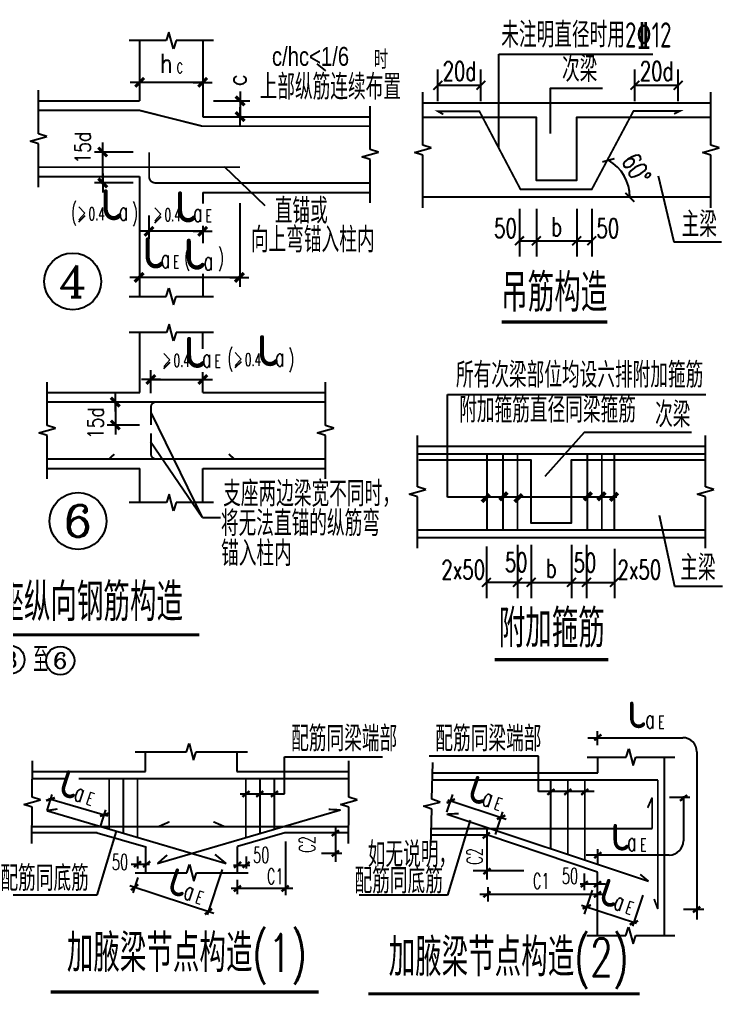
# Model space of a CAD drawing. Extents: x 250899 to 636064, y 268083 to 317384.
# Drawn here: x 421131 to 432268, y 280949 to 296416 of the extents above; entities that cross this region are included whole.
import ezdxf
from ezdxf.enums import TextEntityAlignment as Align

# ---------------------------------------------------------------- set-up
doc = ezdxf.new("R2010")
doc.units = 0
doc.header["$LTSCALE"] = 1000
doc.header["$MEASUREMENT"] = 0
for name, color, linetype in [('AXIS', 3, 'Continuous'), ('AXIS_TEXT', 7, 'Continuous'), ('BAR-TEXT', 7, 'Continuous'), ('LP2', 2, 'Continuous'), ('OTHER', 7, 'Continuous'), ('PUB_DIM', 3, 'Continuous'), ('PUB_TEXT', 7, 'Continuous'), ('SLABSTEE', 7, 'Continuous')]:
    doc.layers.add(name, color=color, linetype=linetype)
doc.styles.add('_HZTXT', font='gs_txt.shx', dxfattribs={"width": 0.8, "bigfont": 'gs_hztxt.shx'})
doc.styles.add('COMP', font='complex', dxfattribs={"bigfont": 'hztxt'})
doc.styles.add('COMPLEX', font='COMPLEX')
doc.styles.add('DIM_FONT', font='SIMPLEX.shx', dxfattribs={"width": 0.8})
doc.styles.add('DIM_S2', font='simplex.shx', dxfattribs={"width": 0.7})
doc.styles.add('HZ', font='txt', dxfattribs={"width": 0.8, "bigfont": 'hztxt'})
doc.styles.add('HZTXT', font='txt.shx', dxfattribs={"bigfont": 'hztxt.shx'})
doc.styles.add('simplex', font='SIMPLEX.shx', dxfattribs={"width": 0.5})
doc.styles.add('TSSD_Rein', font='tssdeng.shx', dxfattribs={"width": 0.7, "bigfont": 'hztxt.shx'})
doc.dimstyles.new('AXIS', dxfattribs={"dimtxt": 300, "dimasz": 1, "dimexe": 250, "dimexo": 300, "dimgap": 150, "dimtad": 1, "dimdec": 0, "dimzin": 0, "dimdsep": 46, "dimtxsty": 'DIM_FONT', "dimblk": '_DIMX', "dimcen": 0.9, "dimse1": 1, "dimse2": 1, "dimclrt": 7, "dimadec": 0, "dimazin": 0, "dimtfac": 1, "dimtdec": 0, "dimtix": 1, "dimtmove": 2, "dimatfit": 3, "dimldrblk": '_DIMX', "dimfxl": 1, "dimtolj": 1, "dimtzin": 0, "dimarcsym": 0})
doc.dimstyles.new('DIM_01', dxfattribs={"dimtxt": 300, "dimasz": 1, "dimexe": 250, "dimexo": 0.0625, "dimgap": 75, "dimtad": 1, "dimdec": 0, "dimzin": 0, "dimdsep": 46, "dimtxsty": 'DIM_S2', "dimblk": 'DI', "dimblk1": 'DI', "dimblk2": 'DI', "dimsah": 1, "dimcen": 0.09, "dimadec": 0, "dimazin": 0, "dimtfac": 1, "dimtdec": 0, "dimtix": 1, "dimtofl": 0, "dimtmove": 2, "dimatfit": 3, "dimldrblk": 'DI', "dimfxl": 1, "dimtolj": 1, "dimtzin": 0, "dimarcsym": 0})

# ---------------------------------------------------------------- blocks, each defined once
blk = doc.blocks.new('DI')
at = {"const_width": 30}
blk.add_lwpolyline([(-71, -71), (71, 71)], dxfattribs=at)
blk = doc.blocks.new('*D197')
at = {"color": 0, "lineweight": -2, "transparency": 16777216}
for p, q in [((430198, 293413), (430198, 292658)), ((429961, 292908), (430197, 292908))]:
    blk.add_line(p, q, dxfattribs=at)
at = {"layer": 'Defpoints', "color": 0, "transparency": 16777216}
for p in [(429960, 293413), (430198, 293413), (430198, 292908)]:
    blk.add_point(p, dxfattribs=at)
at = {"color": 0, "lineweight": -2, "transparency": 16777216, "rotation": 180}
blk.add_blockref('DI', (429960, 292908), dxfattribs=at)
at = {"color": 0, "lineweight": -2, "transparency": 16777216}
blk.add_blockref('DI', (430198, 292908), dxfattribs=at)
at = {"color": 0, "transparency": 16777216, "insert": (430451, 293108), "char_height": 300, "attachment_point": 5, "style": 'DIM_S2'}
blk.add_mtext('\\A1;50', dxfattribs=at)
blk = doc.blocks.new('*D196')
at = {"color": 0, "lineweight": -2, "transparency": 16777216}
for p, q in [((429960, 293413), (429960, 292658)), ((429321, 292908), (429959, 292908))]:
    blk.add_line(p, q, dxfattribs=at)
at = {"layer": 'Defpoints', "color": 0, "transparency": 16777216}
for p in [(429320, 293413), (429960, 293413), (429960, 292908)]:
    blk.add_point(p, dxfattribs=at)
at = {"color": 0, "lineweight": -2, "transparency": 16777216, "rotation": 180}
blk.add_blockref('DI', (429320, 292908), dxfattribs=at)
at = {"color": 0, "lineweight": -2, "transparency": 16777216}
blk.add_blockref('DI', (429960, 292908), dxfattribs=at)
at = {"color": 0, "transparency": 16777216, "insert": (429640, 293133), "char_height": 300, "attachment_point": 5, "style": 'DIM_S2'}
blk.add_mtext('\\A1;b', dxfattribs=at)
blk = doc.blocks.new('*D195')
at = {"color": 0, "lineweight": -2, "transparency": 16777216}
for p, q in [((429052, 293413), (429052, 292658)), ((429320, 293413), (429320, 292658)), ((429053, 292908), (429319, 292908))]:
    blk.add_line(p, q, dxfattribs=at)
at = {"layer": 'Defpoints', "color": 0, "transparency": 16777216}
for p in [(429052, 293413), (429320, 293413), (429320, 292908)]:
    blk.add_point(p, dxfattribs=at)
at = {"color": 0, "lineweight": -2, "transparency": 16777216, "rotation": 180}
blk.add_blockref('DI', (429052, 292908), dxfattribs=at)
at = {"color": 0, "lineweight": -2, "transparency": 16777216}
blk.add_blockref('DI', (429320, 292908), dxfattribs=at)
at = {"color": 0, "transparency": 16777216, "insert": (428829, 293108), "char_height": 300, "attachment_point": 5, "style": 'DIM_S2'}
blk.add_mtext('\\A1;50', dxfattribs=at)
blk = doc.blocks.new('*D194')
at = {"color": 0, "lineweight": -2, "transparency": 16777216}
for p, q in [((427758, 295120), (427758, 295623)), ((428442, 295120), (428442, 295623)), ((427759, 295373), (428441, 295373))]:
    blk.add_line(p, q, dxfattribs=at)
at = {"layer": 'Defpoints', "color": 0, "transparency": 16777216}
for p in [(428442, 295373), (427758, 295120), (428442, 295120)]:
    blk.add_point(p, dxfattribs=at)
at = {"color": 0, "lineweight": -2, "transparency": 16777216, "rotation": 180}
blk.add_blockref('DI', (427758, 295373), dxfattribs=at)
at = {"color": 0, "lineweight": -2, "transparency": 16777216}
blk.add_blockref('DI', (428442, 295373), dxfattribs=at)
at = {"color": 0, "transparency": 16777216, "insert": (428100, 295598), "char_height": 300, "attachment_point": 5, "style": 'DIM_S2'}
blk.add_mtext('\\A1;20d', dxfattribs=at)
blk = doc.blocks.new('*D193')
at = {"color": 0, "lineweight": -2, "transparency": 16777216}
for p, q in [((430882, 295120), (430882, 295623)), ((431567, 295120), (431567, 295623)), ((430883, 295373), (431566, 295373))]:
    blk.add_line(p, q, dxfattribs=at)
at = {"layer": 'Defpoints', "color": 0, "transparency": 16777216}
for p in [(431567, 295373), (430882, 295120), (431567, 295120)]:
    blk.add_point(p, dxfattribs=at)
at = {"color": 0, "lineweight": -2, "transparency": 16777216, "rotation": 180}
blk.add_blockref('DI', (430882, 295373), dxfattribs=at)
at = {"color": 0, "lineweight": -2, "transparency": 16777216}
blk.add_blockref('DI', (431567, 295373), dxfattribs=at)
at = {"color": 0, "transparency": 16777216, "insert": (431224, 295598), "char_height": 300, "attachment_point": 5, "style": 'DIM_S2'}
blk.add_mtext('\\A1;20d', dxfattribs=at)
blk = doc.blocks.new('*D192')
at = {"color": 0, "lineweight": -2, "transparency": 16777216}
for p, q in [((429876, 288092), (429876, 287246)), ((429237, 287496), (429875, 287496))]:
    blk.add_line(p, q, dxfattribs=at)
at = {"layer": 'Defpoints', "color": 0, "transparency": 16777216}
for p in [(429236, 288092), (429876, 288092), (429876, 287496)]:
    blk.add_point(p, dxfattribs=at)
at = {"color": 0, "lineweight": -2, "transparency": 16777216, "rotation": 180}
blk.add_blockref('DI', (429236, 287496), dxfattribs=at)
at = {"color": 0, "lineweight": -2, "transparency": 16777216}
blk.add_blockref('DI', (429876, 287496), dxfattribs=at)
at = {"color": 0, "transparency": 16777216, "insert": (429556, 287721), "char_height": 300, "attachment_point": 5, "style": 'DIM_S2'}
blk.add_mtext('\\A1;b', dxfattribs=at)
blk = doc.blocks.new('*D191')
at = {"color": 0, "lineweight": -2, "transparency": 16777216}
for p, q in [((429022, 288092), (429022, 287246)), ((429236, 288092), (429236, 287246)), ((429023, 287496), (429235, 287496))]:
    blk.add_line(p, q, dxfattribs=at)
at = {"layer": 'Defpoints', "color": 0, "transparency": 16777216}
for p in [(429022, 288092), (429236, 288092), (429236, 287496)]:
    blk.add_point(p, dxfattribs=at)
at = {"color": 0, "lineweight": -2, "transparency": 16777216, "rotation": 180}
blk.add_blockref('DI', (429022, 287496), dxfattribs=at)
at = {"color": 0, "lineweight": -2, "transparency": 16777216}
blk.add_blockref('DI', (429236, 287496), dxfattribs=at)
at = {"color": 0, "transparency": 16777216, "insert": (429000, 287814), "char_height": 300, "attachment_point": 5, "style": 'DIM_S2'}
blk.add_mtext('\\A1;50', dxfattribs=at)
blk = doc.blocks.new('*D190')
at = {"color": 0, "lineweight": -2, "transparency": 16777216}
for p, q in [((430555, 288025), (430555, 287246)), ((430115, 287496), (430554, 287496))]:
    blk.add_line(p, q, dxfattribs=at)
at = {"layer": 'Defpoints', "color": 0, "transparency": 16777216}
for p in [(430114, 288092), (430555, 288025), (430555, 287496)]:
    blk.add_point(p, dxfattribs=at)
at = {"color": 0, "lineweight": -2, "transparency": 16777216, "rotation": 180}
blk.add_blockref('DI', (430114, 287496), dxfattribs=at)
at = {"color": 0, "lineweight": -2, "transparency": 16777216}
blk.add_blockref('DI', (430555, 287496), dxfattribs=at)
at = {"color": 0, "transparency": 16777216, "insert": (430950, 287696), "char_height": 300, "attachment_point": 5, "style": 'DIM_S2'}
blk.add_mtext('\\A1;2x50', dxfattribs=at)
blk = doc.blocks.new('*D189')
at = {"color": 0, "lineweight": -2, "transparency": 16777216}
for p, q in [((430114, 288092), (430114, 287246)), ((429877, 287496), (430113, 287496))]:
    blk.add_line(p, q, dxfattribs=at)
at = {"layer": 'Defpoints', "color": 0, "transparency": 16777216}
for p in [(429876, 288092), (430114, 288092), (430114, 287496)]:
    blk.add_point(p, dxfattribs=at)
at = {"color": 0, "lineweight": -2, "transparency": 16777216, "rotation": 180}
blk.add_blockref('DI', (429876, 287496), dxfattribs=at)
at = {"color": 0, "lineweight": -2, "transparency": 16777216}
blk.add_blockref('DI', (430114, 287496), dxfattribs=at)
at = {"color": 0, "transparency": 16777216, "insert": (430090, 287807), "char_height": 300, "attachment_point": 5, "style": 'DIM_S2'}
blk.add_mtext('\\A1;50', dxfattribs=at)
blk = doc.blocks.new('*D188')
at = {"color": 0, "lineweight": -2, "transparency": 16777216}
for p, q in [((428527, 288066), (428527, 287246)), ((429021, 287496), (428528, 287496))]:
    blk.add_line(p, q, dxfattribs=at)
at = {"layer": 'Defpoints', "color": 0, "transparency": 16777216}
for p in [(428527, 288066), (429022, 288092), (428527, 287496)]:
    blk.add_point(p, dxfattribs=at)
at = {"color": 0, "lineweight": -2, "transparency": 16777216, "rotation": 180}
blk.add_blockref('DI', (428527, 287496), dxfattribs=at)
at = {"color": 0, "lineweight": -2, "transparency": 16777216}
blk.add_blockref('DI', (429022, 287496), dxfattribs=at)
at = {"color": 0, "transparency": 16777216, "insert": (428160, 287696), "char_height": 300, "attachment_point": 5, "style": 'DIM_S2'}
blk.add_mtext('\\A1;2x50', dxfattribs=at)
blk = doc.blocks.new('*D187')
at = {"color": 0, "lineweight": -2, "transparency": 16777216}
blk.add_arc((430125, 293598), 677, 0.0847, 60.1012, dxfattribs=at)
at = {"layer": 'Defpoints', "color": 0, "transparency": 16777216}
for p in [(430909, 294966), (430198, 293726), (430760, 293830), (427522, 293598), (432084, 293598)]:
    blk.add_point(p, dxfattribs=at)
at = {"color": 0, "lineweight": -2, "transparency": 16777216}
for p, rotation in [((430461, 294185), 150.1435124830003), ((430801, 293598), 270.0423433985278)]:
    blk.add_blockref('DI', p, dxfattribs=dict(at, rotation=rotation))
at = {"color": 0, "transparency": 16777216, "insert": (430905, 294050), "char_height": 300, "attachment_point": 5, "rotation": 300.0929, "style": 'DIM_S2'}
blk.add_mtext('\\A1;60°', dxfattribs=at)
blk = doc.blocks.new('_DIMX')
blk.add_line((-150, 0), (150, 0))
at = {"const_width": 50}
blk.add_lwpolyline([(-70, -70), (70, 70)], dxfattribs=at)
blk = doc.blocks.new('*D176')
at = {"layer": 'Defpoints', "color": 0, "transparency": 16777216}
for p in [(425626, 295126), (424626, 294876), (425626, 294876)]:
    blk.add_point(p, dxfattribs=at)
at = {"layer": 'PUB_DIM', "color": 0, "lineweight": -2, "transparency": 16777216}
for p, q in [((424626, 295127), (424626, 295128)), ((424626, 295126), (424626, 294876)), ((424626, 294875), (424626, 294874))]:
    blk.add_line(p, q, dxfattribs=at)
for p, rotation in [((424626, 295126), 270), ((424626, 294876), 90)]:
    blk.add_blockref('_DIMX', p, dxfattribs=dict(at, rotation=rotation))
at = {"layer": 'PUB_DIM', "color": 7, "transparency": 16777216, "insert": (424574, 295455), "char_height": 300, "attachment_point": 5, "rotation": 90, "style": 'DIM_FONT'}
blk.add_mtext('\\A1;c', dxfattribs=at)
blk = doc.blocks.new('*D174')
at = {"layer": 'Defpoints', "color": 0, "transparency": 16777216}
for p in [(423184, 293059), (423184, 292059), (424034, 292059)]:
    blk.add_point(p, dxfattribs=at)
at = {"layer": 'PUB_DIM', "color": 0, "lineweight": -2, "transparency": 16777216}
blk.add_line((424033, 293059), (423185, 293059), dxfattribs=at)
at = {"layer": 'PUB_DIM', "color": 0, "lineweight": -2, "transparency": 16777216, "rotation": 180}
blk.add_blockref('_DIMX', (423184, 293059), dxfattribs=at)
at = {"layer": 'PUB_DIM', "color": 0, "lineweight": -2, "transparency": 16777216}
blk.add_blockref('_DIMX', (424034, 293059), dxfattribs=at)
blk = doc.blocks.new('*D173')
at = {"layer": 'Defpoints', "color": 0, "transparency": 16777216}
for p in [(423034, 295420), (423034, 294420), (424034, 294420)]:
    blk.add_point(p, dxfattribs=at)
at = {"layer": 'PUB_DIM', "color": 0, "lineweight": -2, "transparency": 16777216}
blk.add_line((424033, 295420), (423035, 295420), dxfattribs=at)
at = {"layer": 'PUB_DIM', "color": 0, "lineweight": -2, "transparency": 16777216, "rotation": 180}
blk.add_blockref('_DIMX', (423034, 295420), dxfattribs=at)
at = {"layer": 'PUB_DIM', "color": 0, "lineweight": -2, "transparency": 16777216}
blk.add_blockref('_DIMX', (424034, 295420), dxfattribs=at)
at = {"layer": 'PUB_DIM', "color": 7, "transparency": 16777216, "insert": (423454, 295720), "char_height": 300, "attachment_point": 5, "style": 'DIM_FONT'}
blk.add_mtext('\\A1;h', dxfattribs=at)
blk = doc.blocks.new('_AXISO')
blk.add_circle((0, 0), 0.5)
at = {"layer": 'AXIS_TEXT', "style": 'COMPLEX', "width": 1.041667}
blk.add_attdef('A', text='', height=0.56, dxfattribs=at).set_placement((-0.25, -0.28), (0.25, -0.28), align=Align.FIT)
blk = doc.blocks.new('*D155')
at = {"layer": 'Defpoints', "color": 0, "transparency": 16777216}
for p in [(423649, 290352), (422649, 289991), (423649, 289991)]:
    blk.add_point(p, dxfattribs=at)
at = {"layer": 'PUB_DIM', "color": 0, "lineweight": -2, "transparency": 16777216}
blk.add_line((422649, 290351), (422649, 289992), dxfattribs=at)
for p, rotation in [((422649, 290352), 90), ((422649, 289991), 270)]:
    blk.add_blockref('_DIMX', p, dxfattribs=dict(at, rotation=rotation))
at = {"layer": 'PUB_DIM', "color": 7, "transparency": 16777216, "insert": (422336, 290017), "char_height": 250, "attachment_point": 5, "rotation": 90, "style": 'DIM_FONT'}
blk.add_mtext('\\A1;15d', dxfattribs=at)
blk = doc.blocks.new('*D154')
at = {"layer": 'Defpoints', "color": 0, "transparency": 16777216}
for p in [(423212, 291711), (424037, 291711), (424037, 290711)]:
    blk.add_point(p, dxfattribs=at)
at = {"layer": 'PUB_DIM', "color": 0, "lineweight": -2, "transparency": 16777216}
blk.add_line((423213, 290711), (424036, 290711), dxfattribs=at)
at = {"layer": 'PUB_DIM', "color": 0, "lineweight": -2, "transparency": 16777216, "rotation": 180}
blk.add_blockref('_DIMX', (423212, 290711), dxfattribs=at)
at = {"layer": 'PUB_DIM', "color": 0, "lineweight": -2, "transparency": 16777216}
blk.add_blockref('_DIMX', (424037, 290711), dxfattribs=at)
blk = doc.blocks.new('*D147')
at = {"layer": 'Defpoints', "color": 0, "transparency": 16777216}
for p in [(423026, 292329), (423026, 291329), (424615, 291329)]:
    blk.add_point(p, dxfattribs=at)
at = {"layer": 'PUB_DIM', "color": 0, "lineweight": -2, "transparency": 16777216}
blk.add_line((424614, 292329), (423027, 292329), dxfattribs=at)
at = {"layer": 'PUB_DIM', "color": 0, "lineweight": -2, "transparency": 16777216, "rotation": 180}
blk.add_blockref('_DIMX', (423026, 292329), dxfattribs=at)
at = {"layer": 'PUB_DIM', "color": 0, "lineweight": -2, "transparency": 16777216}
blk.add_blockref('_DIMX', (424615, 292329), dxfattribs=at)

msp = doc.modelspace()

# ---------------------------------------------------------------- linework, layer by layer
for p, q in [((423034.2, 296085.4), (423034.2, 295126)), ((424034.2, 296085.4), (424034.2, 294876)), ((421432.9, 295126), (423034.2, 295126)), ((424034.2, 294876), (426688.2, 294876)), ((421432.9, 293926), (423034.2, 293926)), ((423034.2, 293926), (423034.2, 292028)), ((424034.2, 293676), (426688.2, 293676)), ((424034.2, 293676), (424034.2, 293502.3)), ((422068.6, 293211.1), (422172.1, 293310.6)), ((423272.2, 293193.7), (423375.7, 293293.1)), ((424034.2, 293146.4), (424034.2, 292872.6)), ((424034.2, 292387.5), (424034.2, 292028)), ((423036.9, 290502.5), (423036.9, 291454.2)), ((424036.9, 291195.3), (424036.9, 291454.2)), ((423415.7, 290887.1), (423519.2, 290986.6)), ((424545.8, 290898.9), (424649.3, 290998.4)), ((424036.9, 290502.5), (424036.9, 290824.7)), ((421566.8, 290502.5), (423036.9, 290502.5)), ((424036.9, 290502.5), (425979.1, 290502.5)), ((421566.8, 289302.5), (423036.9, 289302.5)), ((423036.9, 288763.3), (423036.9, 289302.5)), ((424036.9, 289302.5), (425979.1, 289302.5)), ((424036.9, 288763.3), (424036.9, 289302.5)), ((423129, 284498.6), (423129, 284810.3)), ((424575.6, 284810.3), (424575.6, 284498.6)), ((430290.8, 284475.4), (430290.8, 284727.3)), ((431347, 284708.5), (431347, 281882.9)), ((421333.5, 284498.1), (423128.5, 284498.1)), ((424576.1, 284498.1), (426347.3, 284498.1)), ((427675.2, 284474.9), (430290.3, 284474.9)), ((422361.5, 283527.5), (421326.7, 283527.5)), ((422362.5, 283527.3), (423132.8, 283301.9)), ((425334.8, 283527.3), (424585.2, 283308)), ((426344.9, 283527.5), (425335.8, 283527.5)), ((428551.1, 283487.5), (427653.5, 283487.5)), ((430287, 282903.6), (428552.1, 283487.3)), ((423133.3, 282892.8), (423133.3, 283301.3)), ((424584.7, 282892.8), (424584.7, 283307.4)), ((430287.5, 281901.7), (430287.5, 282903))]:
    msp.add_line(p, q)
at = {"color": 3}
for p, q in [((428724.9, 295866.9), (431166.2, 295866.9)), ((428724.9, 294376.2), (428724.9, 295866.9)), ((424205.3, 295126), (424779.3, 295126)), ((422932.5, 294315.5), (422319.1, 294315.5)), ((422932.5, 293825.9), (422319.1, 293825.9)), ((424623.2, 293507.2), (424623.2, 292179.3)), ((423180.9, 293308.4), (423180.9, 292941.4)), ((423212.2, 290493.5), (423212.2, 290860.7)), ((427910.5, 288846.2), (427910.5, 290470.3)), ((427910.5, 290470.3), (432006.5, 290470.3)), ((422519.1, 289991.5), (423033.3, 289991.5)), ((427438.2, 289532.2), (432000.1, 289532.2)), ((430595.9, 288846.2), (427910.5, 288846.2)), ((430284.4, 285139.1), (430284.4, 284915)), ((430136.7, 285033.8), (431638.7, 285033.8)), ((431863.7, 284808.8), (431863.7, 282150.3)), ((425331.6, 284732.7), (426883.1, 284732.7)), ((425331.6, 284144.6), (425331.6, 284732.7)), ((429353, 284741.1), (427619.7, 284741.1)), ((429353, 284180.2), (429353, 284741.1)), ((421566.4, 283880.8), (421648.8, 284134.5)), ((424627.6, 284144.6), (425331.6, 284144.6)), ((427901.2, 283851.7), (427994.4, 284132.8)), ((429353, 284180.2), (429353.5, 284179.7)), ((430234.3, 284179.7), (429353.5, 284179.7)), ((421590.8, 284071.1), (422530.2, 283798.2)), ((427916.6, 284051.1), (428841.5, 283744.4)), ((431750.2, 284084.4), (431426.7, 284084.4)), ((431648.3, 284105.1), (431648.3, 283398.9)), ((422414.7, 283625.2), (422500.8, 283890.3)), ((428673.6, 283501.2), (428789.9, 283859.1)), ((428271.8, 283726.5), (427910.1, 282536.9)), ((422664.5, 283551.5), (422356, 282536.9)), ((426141, 283064.5), (426141, 283607)), ((428541.9, 282788.5), (428541.9, 283599.7)), ((425344.4, 283390), (425344.4, 282537.9)), ((430290.7, 283266.7), (430290.7, 283042.6)), ((422999.5, 283150.7), (422999.5, 282959)), ((424723.4, 283150.7), (424723.4, 282959)), ((426239.6, 283199.7), (425916.1, 283199.7)), ((431423.3, 283173.9), (430110.6, 283173.9)), ((423191, 283026.7), (422898.1, 283026.7)), ((424107.4, 282225), (424345.7, 282943.9)), ((424520.6, 283015.4), (424779.7, 283015.4)), ((429122.9, 282923.7), (428317, 282923.7)), ((423004.2, 282816.6), (422926, 282576.1)), ((424581.5, 282780.7), (424581.5, 282556.6)), ((422881, 282691.8), (424208.1, 282255.6)), ((424484.6, 282647.7), (425459, 282647.7)), ((428550, 282663.6), (428550, 282439.4)), ((430012.7, 282718.7), (430412.3, 282718.7)), ((430201.5, 282615.9), (430078.3, 282236.6)), ((422356, 282536.9), (420883.4, 282536.9)), ((427910.1, 282536.9), (426510.5, 282536.9)), ((428422.6, 282551.8), (430395.2, 282551.8)), ((430847, 282048.4), (431009.5, 282538.7)), ((430037.1, 282379.1), (430905, 282093.2)), ((431975.4, 282313.6), (431651.9, 282313.6))]:
    msp.add_line(p, q, dxfattribs=at)
at = {"color": 1}
msp.add_line((425021.6, 293463.2), (424381, 294079.9), dxfattribs=at)
at = {"color": 7}
for p, q in [((427438.2, 289653.3), (432000.1, 289653.3)), ((423128.5, 284487.2), (423129, 284487.7)), ((424575.6, 284487.7), (424576.1, 284487.2)), ((430290.3, 284474.9), (430290.8, 284475.4)), ((422361.5, 283527.5), (422362.5, 283527.3)), ((425334.8, 283527.3), (425335.8, 283527.5)), ((428482.7, 283487.5), (428483.7, 283487.3)), ((428551.1, 283487.5), (428552.1, 283487.3)), ((423132.8, 283301.9), (423133.3, 283301.3)), ((424585.2, 283308), (424584.7, 283307.4)), ((430287, 282903.6), (430287.5, 282903))]:
    msp.add_line(p, q, dxfattribs=at)
at = {"color": 6}
for p, q in [((423128.5, 284498.1), (423129, 284498.6)), ((424575.6, 284498.6), (424576.1, 284498.1))]:
    msp.add_line(p, q, dxfattribs=at)
at = {"color": 3}
for points in [[(429541.9, 294608), (429541.9, 295328.1), (430365.4, 295328.1)], [(427522.2, 294866.5), (429317.8, 294866.5), (429317.8, 293869.4), (429959.3, 293869.4), (429959.3, 294866.5), (432084.1, 294866.5)], [(429457.9, 289178.7), (430080.3, 289877.1), (431778.2, 289877.1)], [(427455.3, 289437.2), (429233.8, 289437.2), (429233.8, 288440.1), (429875.3, 288440.1), (429875.3, 289437.2), (432000.1, 289437.2)], [(427438.2, 288326.3), (432000.1, 288326.3)]]:
    msp.add_lwpolyline(points, dxfattribs=at)
at = {"color": 7}
for points in [[(427522.2, 295094.1), (432084.1, 295094.1)], [(432084.1, 293597.9), (427522.2, 293597.9)], [(427438.2, 288205.3), (432000.1, 288205.3)]]:
    msp.add_lwpolyline(points, dxfattribs=at)
at = {"color": 3, "const_width": 50}
for points in [[(428769.4, 291620.9), (430443.7, 291620.9)], [(418782.8, 286664.4), (423978.4, 286664.4)], [(428657, 286270.4), (430460.7, 286270.4)], [(421625.7, 281003.9), (425870.3, 281003.9)], [(426659.3, 280973.6), (430954.8, 280973.6)]]:
    msp.add_lwpolyline(points, dxfattribs=at)
at = {"const_width": 60}
for points in [[(428739.4, 288798.9), (428859.4, 288920.1)], [(430076, 288798.9), (430196, 288920.1)], [(430292.4, 288798.9), (430412.4, 288920.1)], [(430490.1, 288789.4), (430610.1, 288910.7)], [(428457, 288770.6), (428577.1, 288891.9)], [(428974.7, 288770.6), (429094.7, 288891.9)]]:
    msp.add_lwpolyline(points, dxfattribs=at)
at = {"color": 7, "const_width": 37.5}
for points in [[(430349.9, 285085.1), (430236.3, 284993)], [(424775.5, 284188.1), (424661.9, 284096)], [(424993.7, 284188.1), (424880.1, 284096)], [(425227.1, 284188.1), (425113.5, 284096)], [(429607, 284220.5), (429493.4, 284128.5)], [(429874.3, 284220.5), (429760.7, 284128.5)], [(430142.9, 284220.5), (430029.3, 284128.5)], [(431708.3, 284125), (431594.7, 284033)], [(421690.6, 284082), (421551.6, 284036.7)], [(428029.5, 284060.7), (427896.5, 284000.1)], [(422545.6, 283835.8), (422406.6, 283790.5)], [(428828, 283803.4), (428694.9, 283742.8)], [(426191.8, 283568.5), (426078.2, 283476.5)], [(428582.8, 283531), (428469.2, 283438.9)], [(426191.8, 283245.4), (426078.2, 283153.4)], [(430349.9, 283218), (430236.3, 283126)], [(423057, 283074.9), (422943.4, 282982.9)], [(423202.1, 283074.9), (423088.6, 282982.9)], [(424642.2, 283065), (424528.6, 282972.9)], [(424777.4, 283065), (424663.8, 282972.9)], [(428593.4, 282963.4), (428479.8, 282871.4)], [(430135.5, 282758.6), (430021.9, 282666.6)], [(430345.4, 282758.6), (430231.8, 282666.6)], [(423010.7, 282709), (422897.1, 282617)], [(424639.7, 282689.7), (424526.1, 282597.7)], [(425396.2, 282689.7), (425282.6, 282597.7)], [(428593.4, 282597.4), (428479.8, 282505.4)], [(430345.4, 282597.4), (430231.8, 282505.4)], [(424181.3, 282324.9), (424067.7, 282232.9)], [(430183.4, 282383.6), (430050.4, 282323)], [(431915, 282357.2), (431801.5, 282265.2)], [(430930.9, 282132.8), (430797.9, 282072.2)]]:
    msp.add_lwpolyline(points, dxfattribs=at)
at = {"color": 3}
for centre, start, end in [((431638.7, 284808.8), 0, 90), ((431423.3, 283398.9), 270, 0)]:
    msp.add_arc(centre, 225, start, end, dxfattribs=at)
at = {"layer": 'BAR-TEXT'}
for p, q in [((431249.9, 293936.1), (431495.1, 292892.6)), ((431495.1, 292892.6), (432255.2, 292892.6)), ((431262.9, 288562.4), (431508.1, 287435)), ((431508.1, 287435), (432268.2, 287435))]:
    msp.add_line(p, q, dxfattribs=at)
at = {"layer": 'LP2', "color": 3}
msp.add_line((430082.6, 282619.6), (430082.6, 282880.4), dxfattribs=at)
at = {"layer": 'OTHER'}
for p, q in [((423498.2, 296217.4), (423456.2, 296085.4)), ((423570.2, 295953.4), (423498.2, 296217.4)), ((423456.2, 296085.4), (422866.2, 296085.4)), ((423612.2, 296085.4), (423570.2, 295953.4)), ((424202.2, 296085.4), (423612.2, 296085.4)), ((421432.9, 294604), (421432.9, 295294)), ((427522.2, 294424), (427522.2, 295262.1)), ((432084.1, 294424), (432084.1, 295262.1)), ((426688.2, 294354), (426688.2, 295044)), ((421300.9, 294490), (421564.9, 294562)), ((421564.9, 294562), (421432.9, 294604)), ((421432.9, 294448), (421300.9, 294490)), ((421432.9, 293758), (421432.9, 294448)), ((426820.2, 294312), (426688.2, 294354)), ((427390.2, 294310), (427654.2, 294382)), ((427654.2, 294382), (427522.2, 294424)), ((431952.1, 294310), (432216.1, 294382)), ((432216.1, 294382), (432084.1, 294424)), ((426556.2, 294240), (426820.2, 294312)), ((426688.2, 294198), (426556.2, 294240)), ((426688.2, 293508), (426688.2, 294198)), ((427522.2, 294268), (427390.2, 294310)), ((427522.2, 293429.9), (427522.2, 294268)), ((432084.1, 294268), (431952.1, 294310)), ((432084.1, 293429.9), (432084.1, 294268)), ((422866.2, 292028), (423456.2, 292028)), ((423456.2, 292028), (423498.2, 292160)), ((423498.2, 292160), (423570.2, 291896)), ((423570.2, 291896), (423612.2, 292028)), ((423612.2, 292028), (424202.2, 292028)), ((423500.9, 291586.2), (423458.9, 291454.2)), ((423572.9, 291322.2), (423500.9, 291586.2)), ((423458.9, 291454.2), (422868.9, 291454.2)), ((423614.9, 291454.2), (423572.9, 291322.2)), ((424204.9, 291454.2), (423614.9, 291454.2)), ((421566.8, 289980.5), (421566.8, 290670.5)), ((425979.1, 289980.5), (425979.1, 290670.5)), ((421434.8, 289866.5), (421698.8, 289938.5)), ((421566.8, 289824.5), (421434.8, 289866.5)), ((421698.8, 289938.5), (421566.8, 289980.5)), ((425847.1, 289866.5), (426111.1, 289938.5)), ((425979.1, 289824.5), (425847.1, 289866.5)), ((426111.1, 289938.5), (425979.1, 289980.5)), ((421566.8, 289134.5), (421566.8, 289824.5)), ((425979.1, 289134.5), (425979.1, 289824.5)), ((427438.2, 289007.3), (427438.2, 289821.3)), ((432000.1, 289007.3), (432000.1, 289821.3)), ((427306.2, 288893.3), (427570.2, 288965.3)), ((427570.2, 288965.3), (427438.2, 289007.3)), ((431868.1, 288893.3), (432132.1, 288965.3)), ((432132.1, 288965.3), (432000.1, 289007.3)), ((423500.9, 288895.3), (423458.9, 288763.3)), ((423572.9, 288631.3), (423500.9, 288895.3)), ((427438.2, 288851.3), (427306.2, 288893.3)), ((427438.2, 288037.3), (427438.2, 288851.3)), ((432000.1, 288851.3), (431868.1, 288893.3)), ((432000.1, 288037.3), (432000.1, 288851.3)), ((423458.9, 288763.3), (422868.9, 288763.3)), ((423614.9, 288763.3), (423572.9, 288631.3)), ((424204.9, 288763.3), (423614.9, 288763.3)), ((423774.3, 284810.3), (423816.3, 284942.3)), ((423816.3, 284942.3), (423888.3, 284678.3)), ((422961, 284810.3), (423774.3, 284810.3)), ((423888.3, 284678.3), (423930.3, 284810.3)), ((423930.3, 284810.3), (424743.6, 284810.3)), ((430740.9, 284727.3), (430782.9, 284859.3)), ((430782.9, 284859.3), (430854.9, 284595.3)), ((421330.7, 284090.8), (421334.7, 284666.1)), ((426346.3, 284090.8), (426347.7, 284666.1)), ((427666, 284059.2), (427678.9, 284642.8)), ((430122.8, 284727.3), (430740.9, 284727.3)), ((430854.9, 284595.3), (430896.9, 284727.3)), ((430896.9, 284727.3), (431515, 284727.3)), ((421197.9, 283977.7), (421462.4, 284047.9)), ((421329.6, 283934.8), (421197.9, 283977.7)), ((421462.4, 284047.9), (421330.7, 284090.8)), ((426214, 283977.1), (426478.2, 284048.5)), ((426345.9, 283934.8), (426214, 283977.1)), ((426478.2, 284048.5), (426346.3, 284090.8)), ((427531.6, 283948.1), (427797.1, 284014.3)), ((427797.1, 284014.3), (427666, 284059.2)), ((421325.5, 283359.5), (421329.6, 283934.8)), ((426344.5, 283359.5), (426345.9, 283934.8)), ((427662.6, 283903.2), (427531.6, 283948.1)), ((427649.8, 283319.5), (427662.6, 283903.2)), ((422965.3, 282892.8), (423781, 282892.8)), ((423781, 282892.8), (423823, 283024.8)), ((423823, 283024.8), (423895, 282760.8)), ((423895, 282760.8), (423937, 282892.8)), ((423937, 282892.8), (424752.7, 282892.8)), ((430739.3, 281901.7), (430781.3, 282033.7)), ((430781.3, 282033.7), (430853.3, 281769.7)), ((430119.5, 281901.7), (430739.3, 281901.7)), ((430853.3, 281769.7), (430895.3, 281901.7)), ((430895.3, 281901.7), (431515, 281901.7))]:
    msp.add_line(p, q, dxfattribs=at)
at = {"layer": 'PUB_DIM'}
for p, q in [((424029.8, 288523.7), (423214, 290187)), ((424024.5, 288523.7), (423203.5, 289722.2)), ((424029.8, 288523.7), (424313.6, 288523.7))]:
    msp.add_line(p, q, dxfattribs=at)
at = {"layer": 'PUB_TEXT'}
msp.add_line((425841.4, 295712.9), (425977.1, 295601.4), dxfattribs=at)
at = {"layer": 'SLABSTEE', "const_width": 30}
for points in [[(421432.9, 294976), (423031.8, 294976)], [(423031.8, 294976), (424024, 294726)], [(427844.6, 294912.7), (427763.5, 294959.4), (428418.1, 294959.4), (429067.3, 293725.5), (430197.9, 293725.5), (430858.4, 294966.1), (431592.4, 294966.1), (431501.7, 294919.5)], [(424024, 294726), (426688.2, 294726)], [(423184.2, 294313.3), (423184.2, 293926)], [(421432.9, 294076), (424623.2, 294076)], [(423184.2, 293826.5), (423184.7, 293826)], [(423284.2, 293826), (426688.2, 293826)], [(425979.1, 290352.5), (421566.8, 290352.5)], [(423212.2, 289991.5), (423212.2, 290272.5)], [(423212.2, 289532.5), (423212.2, 289857.9)], [(422633.6, 289528.5), (422550.6, 289452.5)], [(424447.2, 289528.5), (424530.2, 289452.5)], [(428790.9, 288326.3), (428790.9, 289535.7)], [(430357, 288326.3), (430357, 289535.7)], [(430554.3, 288326.3), (430554.3, 289535.7)], [(425979.1, 289452.5), (421566.8, 289452.5)], [(428538.1, 288326.3), (428538.1, 289524.9)], [(429020.6, 288326.3), (429020.6, 289524.9)], [(430125.8, 288326.3), (430125.8, 289524.9)], [(421337.2, 284385.1), (421850.8, 284385.1)], [(422068.4, 284385.1), (426344.9, 284385.1)], [(422550.8, 283585), (422550.8, 284385.1)], [(422775.8, 283518.7), (422775.8, 284385.1)], [(423000.8, 283452.4), (423000.8, 284385.1)], [(424717, 283449.1), (424717, 284385.1)], [(424942, 283514.9), (424942, 284385.1)], [(425167, 283580.8), (425167, 284385.1)], [(427662.6, 284364.2), (431244.8, 284364.2)], [(429547.5, 283273.1), (429547.5, 284357.9)], [(429817.5, 283183.3), (429817.5, 284357.9)], [(430087.5, 283093.6), (430087.5, 284357.9)], [(431244.8, 284364.2), (431244.8, 282318.5)], [(431154.8, 284086.1), (431082.5, 283922.1)], [(431154.8, 283591.6), (431154.8, 284086.1)], [(421562.2, 283876.5), (421731.3, 283904.2)], [(421562.2, 283876.5), (424406, 283038.1)], [(426219.6, 283888.7), (423312.1, 283038.1)], [(426219.6, 283888.7), (426027.7, 283898.3)], [(427897.8, 283821.7), (428090.1, 283831.9)], [(427897.8, 283821.7), (431097.7, 282757.6)], [(423333.1, 283625.2), (423507.2, 283701.3)], [(424378, 283625.2), (424203.1, 283701.3)], [(421326.7, 283625.2), (426344.9, 283625.2)], [(427653.5, 283591.6), (431154.8, 283591.6)], [(423317, 283039.5), (423469.3, 283174.4)], [(424406, 283038.1), (424227.2, 283184.8)], [(431097.7, 282757.6), (430965.2, 282867.8)], [(431244.4, 282318.4), (431184.8, 282477.6)], [(431244.4, 282318.4), (431244.8, 282318.5)]]:
    msp.add_lwpolyline(points, dxfattribs=at)
for points in [[(423184.2, 293926, 0.4142136), (423284.2, 293826, 0.4142136)], [(423292.2, 290352.5, 0.4142136), (423212.2, 290272.5, 0.4142136)], [(423212.2, 289532.5, 0.4142136), (423292.2, 289452.5, 0.4142136)]]:
    msp.add_lwpolyline(points, format="xyb", dxfattribs=at)

# ---------------------------------------------------------------- block references
at = {"layer": 'AXIS'}
ref = msp.add_blockref('_AXISO', (421973.6, 292264.9), dxfattribs=dict(at, xscale=900, yscale=900, zscale=900))
ref.add_attrib('A', '4', dxfattribs={"layer": 'AXIS_TEXT', "height": 504, "style": 'COMP', "width": 1.171875}).set_placement((421748.6, 292012.9), (422198.6, 292012.9), align=Align.FIT)
ref = msp.add_blockref('_AXISO', (422057.7, 288467.9), dxfattribs=dict(at, xscale=900, yscale=900, zscale=900))
ref.add_attrib('A', '6', dxfattribs={"layer": 'AXIS_TEXT', "height": 504, "style": 'COMP', "width": 1.339286}).set_placement((421832.7, 288215.9), (422282.7, 288215.9), align=Align.FIT)
ref = msp.add_blockref('_AXISO', (420986.8, 286269.8), dxfattribs=dict(at, xscale=448, yscale=448, zscale=448))
ref.add_attrib('A', '3', dxfattribs={"layer": 'AXIS_TEXT', "height": 250.9, "style": 'COMP', "width": 1.339286}).set_placement((420874.8, 286144.4), (421098.8, 286144.4), align=Align.FIT)
ref = msp.add_blockref('_AXISO', (421775.9, 286254.9), dxfattribs=dict(at, xscale=448, yscale=448, zscale=448))
ref.add_attrib('A', '6', dxfattribs={"layer": 'AXIS_TEXT', "height": 250.9, "style": 'COMP', "width": 1.339286}).set_placement((421663.9, 286129.4), (421887.9, 286129.4), align=Align.FIT)

# ---------------------------------------------------------------- texts
for s, height, style, width, p in [('未注明直径时用2\x8412', 400, 'TSSD_Rein', 0.7, (428762.7, 295972.1)), ('次梁', 400, 'HZ', 0.7, (429726.6, 295427.8)), ('上部纵筋连续布置', 400, 'TSSD_Rein', 0.7, (424934.7, 295147.1)), ('直锚或', 400, 'TSSD_Rein', 0.7, (425174.7, 293181.3)), ('主梁', 400, 'HZ', 0.7, (431621, 292968)), ('向上弯锚入柱内', 400, 'TSSD_Rein', 0.7, (424795.9, 292724.5)), ('吊筋构造', 600, 'HZ', 0.7, (428763, 291786)), ('所有次梁部位均设六排附加箍筋', 400, 'HZ', 0.7, (428045.1, 290582)), ('附加箍筋直径同梁箍筋', 400, 'HZ', 0.7, (428096.8, 290028.3)), ('次梁', 400, 'HZ', 0.7, (431200.9, 289955.1)), ('支座两边梁宽不同时，', 400, 'TSSD_Rein', 0.7, (424357.1, 288699.3)), ('将无法直锚的纵筋弯', 400, 'TSSD_Rein', 0.7, (424321.8, 288229.9)), ('锚入柱内', 400, 'TSSD_Rein', 0.7, (424325, 287753.7)), ('主梁', 400, 'HZ', 0.7, (431600, 287526.5)), ('中间支座纵向钢筋构造', 600, 'HZ', 0.7, (419520.5, 286882)), ('附加箍筋', 600, 'HZ', 0.7, (428723.9, 286465.3)), ('节点   至', 400, 'HZTXT', 0.6, (420167.2, 286073.5)), ('配筋同梁端部', 400, 'TSSD_Rein', 0.7, (425434.8, 284818.1)), ('配筋同梁端部', 400, 'TSSD_Rein', 0.7, (427719.2, 284818.1)), ('如无说明，', 400, 'TSSD_Rein', 0.7, (426648.5, 282983.3)), ('加腋梁节点构造(1)', 600, 'HZ', 0.7, (421881, 281321.1)), ('加腋梁节点构造(2)', 600, 'HZ', 0.7, (426979.1, 281253.1))]:
    msp.add_text(s, height=height, rotation=360, dxfattribs=dict(style=style, width=width)).set_placement(p)
at = {"color": 7, "style": 'simplex', "width": 0.6}
for s, rotation, p in [('C2', 90, (425812.5, 283212.1)), ('C1', 360, (425050, 282712))]:
    msp.add_text(s, height=250, rotation=rotation, dxfattribs=at).set_placement(p)
for p in [(424960, 283051.7), (422723.8, 282938.3), (429853.1, 282718)]:
    msp.add_text('50', height=250, rotation=360, dxfattribs=at).set_placement(p, align=Align.CENTER)
at = {"style": 'TSSD_Rein', "width": 0.7}
for p in [(421528.7, 282604.9), (427138.6, 282565.9)]:
    msp.add_text('配筋同底筋', height=400, rotation=360, dxfattribs=at).set_placement(p, align=Align.CENTER)
at = {"layer": 'PUB_TEXT'}
for s, height, rotation, style, width, p in [('c/hc<1/6', 300, 360, '_HZTXT', 0.8, (425130.3, 295681.5)), ('时', 300, 360, '_HZTXT', 0.8, (426742.4, 295630.2)), ('c', 240, 360, 'simplex', 0.6, (423614.8, 295567.2)), ('ι', 700, 360, 'HZTXT', 0.8, (422408.8, 293233.3)), ('ι', 700, 360, 'HZTXT', 0.8, (423587.4, 293200.1)), ('(', 256, 360, 'simplex', 0.6, (421946.8, 293234.8)), ('>', 240, 360, 'simplex', 0.6, (422043.9, 293242.9)), ('0.4', 200, 360, 'simplex', 0.6, (422225, 293236.8)), (' a', 300, 360, 'simplex', 0.6, (422581.1, 293228.7)), (')', 256, 360, 'simplex', 0.6, (422912.8, 293224.9)), ('>', 240, 360, 'simplex', 0.6, (423247.5, 293225.4)), ('0.4', 200, 360, 'simplex', 0.6, (423428.6, 293219.4)), (' a', 300, 360, 'simplex', 0.6, (423759.7, 293207.1)), ('E', 200, 360, 'simplex', 0.6, (424078.3, 293207)), ('ι', 700, 360, 'HZTXT', 0.8, (423074, 292470.3)), ('(', 256, 360, 'simplex', 0.6, (423739.5, 292520)), ('ι', 700, 360, 'HZTXT', 0.8, (423725.9, 292450.7)), (')', 256, 360, 'simplex', 0.6, (424276.1, 292514.3)), (' a', 300, 360, 'simplex', 0.6, (423246.2, 292477.2)), ('E', 200, 360, 'simplex', 0.6, (423564.8, 292477.2)), (' a', 300, 360, 'simplex', 0.6, (423926, 292442)), ('ι', 700, 360, 'HZTXT', 0.8, (424886, 290921.1)), ('ι', 700, 360, 'HZTXT', 0.8, (423731, 290893.6)), ('>', 240, 360, 'simplex', 0.6, (423391, 290918.9)), ('0.4', 200, 360, 'simplex', 0.6, (423572.1, 290912.8)), (' a', 300, 360, 'simplex', 0.6, (423903.2, 290900.5)), ('E', 200, 360, 'simplex', 0.6, (424221.8, 290900.5)), ('(', 256, 360, 'simplex', 0.6, (424424, 290922.6)), ('>', 240, 360, 'simplex', 0.6, (424521.1, 290930.7)), ('0.4', 200, 360, 'simplex', 0.6, (424702.2, 290924.6)), (' a', 300, 360, 'simplex', 0.6, (425058.3, 290916.5)), (')', 256, 360, 'simplex', 0.6, (425390, 290912.7)), ('ι', 600, 360, 'HZTXT', 0.8, (430756.4, 285184)), (' a', 300, 360, 'simplex', 0.6, (430923.7, 285179.4)), ('E', 200, 360, 'simplex', 0.6, (431252.2, 285179.3)), ('ι', 600, 341.78266, 'HZTXT', 0.8, (421713.3, 284137.7)), ('ι', 600, 341.57285, 'HZTXT', 0.8, (428192.5, 284050.2)), (' a', 300, 341.78266, 'simplex', 0.6, (421856.1, 284086)), ('E', 200, 341.78266, 'simplex', 0.6, (422173, 283988.2)), (' a', 300, 341.57285, 'simplex', 0.6, (428323.5, 284009.4)), ('E', 200, 341.57285, 'simplex', 0.6, (428635.1, 283905.5)), ('ι', 600, 360, 'HZTXT', 0.8, (430494.6, 283244.4)), (' a', 300, 360, 'simplex', 0.6, (430635.4, 283237.4)), ('E', 200, 360, 'simplex', 0.6, (430963.9, 283237.4)), ('C2', 250, 90, 'simplex', 0.6, (428466.8, 283022.1)), ('ι', 600, 341.78266, 'HZTXT', 0.8, (423436, 282583.1)), ('C1', 250, 360, 'simplex', 0.6, (429264.2, 282636.1)), ('ι', 600, 341.57285, 'HZTXT', 0.8, (430271.1, 282418.3)), (' a', 300, 341.78266, 'simplex', 0.6, (423593.5, 282526.4)), ('E', 200, 341.78266, 'simplex', 0.6, (423905.5, 282423.7)), (' a', 300, 341.57285, 'simplex', 0.6, (430406.7, 282363.4)), ('E', 200, 341.57285, 'simplex', 0.6, (430718.3, 282259.6))]:
    msp.add_text(s, height=height, rotation=rotation, dxfattribs=dict(at, style=style, width=width)).set_placement(p)

# ---------------------------------------------------------------- dimensions: what is measured, and where the dimension line sits
for base, p1, p2, picture, middle in [((428442.4, 295372.6), (427758.1, 295120), (428442.4, 295120), '*D194', (428100.2, 295597.6)), ((431566.7, 295372.6), (430882.3, 295120), (431566.7, 295120), '*D193', (431224.5, 295597.6))]:
    dim = msp.add_linear_dim(base=base, p1=p1, p2=p2, text='20d', dimstyle='DIM_01')
    dim.commit()
    dim.dimension.update_dxf_attribs({"geometry": picture, "text_midpoint": middle})
dim = msp.add_angular_dim_2l(base=(430760.3, 293830), line1=((432084.1, 293597.9), (427522.2, 293597.9)), line2=((430197.9, 293725.5), (430908.8, 294966.1)), dimstyle='DIM_01')
dim.commit()
dim.dimension.update_dxf_attribs({"geometry": '*D187', "text_midpoint": (430904.9, 294050)})
for base, p1, p2, picture, middle in [((429320.2, 292908.1), (429052.4, 293413.4), (429320.2, 293413.4), '*D195', (428829.2, 293108.1)), ((429236.2, 287496.1), (429022.4, 288091.8), (429236.2, 288091.8), '*D191', (428999.6, 287813.9))]:
    dim = msp.add_linear_dim(base=base, p1=p1, p2=p2, text='50', dimstyle='DIM_01')
    dim.commit()
    dim.dimension.update_dxf_attribs({"geometry": picture, "text_midpoint": middle, "dimtype": 128})
for base, p1, p2, picture, middle in [((429959.9, 292908.1), (429320.2, 293413.4), (429959.9, 293413.4), '*D196', (429640, 293133.1)), ((429875.9, 287496.1), (429236.2, 288091.8), (429875.9, 288091.8), '*D192', (429556.1, 287721.1))]:
    dim = msp.add_linear_dim(base=base, p1=p1, p2=p2, text='b', dimstyle='DIM_01', override={"dimse1": 1})
    dim.commit()
    dim.dimension.update_dxf_attribs({"geometry": picture, "text_midpoint": middle})
for base, p1, p2, text, picture, middle in [((430197.9, 292908.1), (429959.9, 293413.4), (430197.9, 293413.4), '50', '*D197', (430450.9, 293108.1)), ((428527.3, 287496.1), (429022.4, 288091.8), (428527.3, 288065.7), '2x50', '*D188', (428159.9, 287696.1)), ((430114, 287496.1), (429875.9, 288091.8), (430114, 288091.8), '50', '*D189', (430090.2, 287806.7)), ((430555.1, 287496.1), (430114, 288091.8), (430555.1, 288024.9), '2x50', '*D190', (430949.7, 287696.1))]:
    dim = msp.add_linear_dim(base=base, p1=p1, p2=p2, text=text, dimstyle='DIM_01', override={"dimse1": 1})
    dim.commit()
    dim.dimension.update_dxf_attribs({"geometry": picture, "text_midpoint": middle, "dimtype": 128})
at = {"layer": 'PUB_DIM'}
for base, p1, p2, angle, text, picture, middle in [((423034.2, 295419.5), (424034.2, 294419.5), (423034.2, 294419.5), 180, 'h', '*D173', (423453.7, 295719.5)), ((424626, 294876), (425626, 295126), (425626, 294876), 270, 'c', '*D176', (424574.1, 295454.9))]:
    dim = msp.add_linear_dim(base=base, p1=p1, p2=p2, angle=angle, text=text, dimstyle='AXIS', dxfattribs=at)
    dim.commit()
    dim.dimension.update_dxf_attribs({"geometry": picture, "text_midpoint": middle, "dimtype": 129})
msp.add_linear_dim(base=(422449.5, 294315.5), p1=(421449.5, 293825.9), p2=(421449.5, 294315.5), angle=90, location=(422132.3, 294383.3), text='15d', dimstyle='AXIS', override={"dimtxt": 250}, dxfattribs=at).render()
dim = msp.add_aligned_dim(p1=(424034, 292059.2), p2=(423184, 292059.2), distance=-1000, text=' ', dimstyle='AXIS', dxfattribs=at)
dim.commit()
dim.dimension.update_dxf_attribs({"geometry": '*D174', "text_midpoint": (423609, 293059.2)})
for p1, p2, picture, middle in [((424615.2, 291328.6), (423026.2, 291328.6), '*D147', (423820.7, 292328.6)), ((423212.2, 291710.8), (424036.9, 291710.8), '*D154', (423624.6, 290710.8))]:
    dim = msp.add_aligned_dim(p1=p1, p2=p2, distance=-1000, text=' ', dimstyle='AXIS', override={"dimtxt": 250}, dxfattribs=at)
    dim.commit()
    dim.dimension.update_dxf_attribs({"geometry": picture, "text_midpoint": middle})
dim = msp.add_linear_dim(base=(422649.3, 289991.5), p1=(423649.3, 290352.5), p2=(423649.3, 289991.5), angle=270, text='15d', dimstyle='AXIS', override={"dimtxt": 250}, dxfattribs=at)
dim.commit()
dim.dimension.update_dxf_attribs({"geometry": '*D155', "text_midpoint": (422336.1, 290017), "dimtype": 129})

doc.saveas('drawing.dxf')
